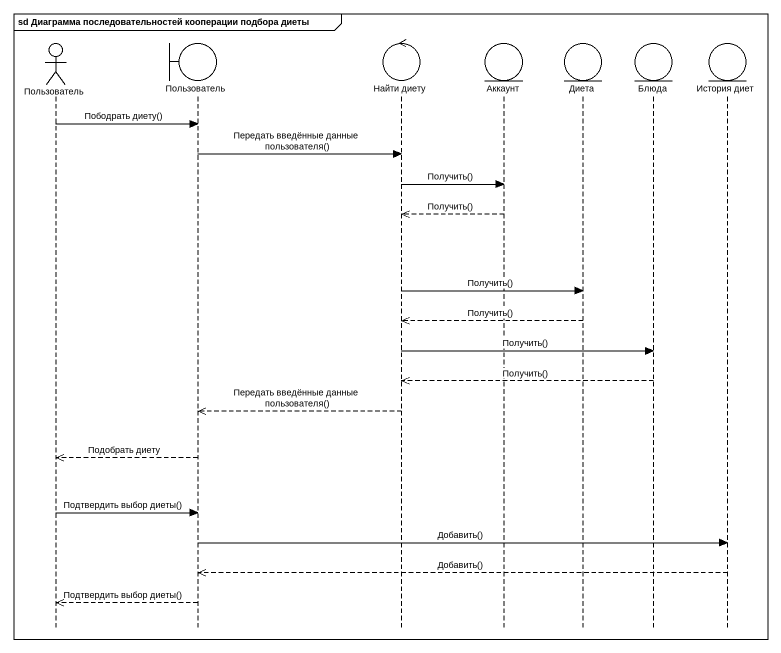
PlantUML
@startuml
mainframe sd Диаграмма последовательностей кооперации подбора диеты
hide footbox
actor Пользователь
boundary "Пользователь" as Пользователь_2
control "Найти диету" as Найти_диету
entity Аккаунт
entity Диета
entity Блюда
entity "История диет" as История_диет

Пользователь -> Пользователь_2 : Пободрать диету()
Пользователь_2 -> Найти_диету : Передать введённые данные пользователя()
Найти_диету -> Аккаунт : Получить()
Аккаунт -->> Найти_диету : Получить()
Найти_диету -> Диета : Получить()
Диета -->> Найти_диету : Получить()
Найти_диету -> Блюда : Получить()
Блюда -->> Найти_диету : Получить()
Найти_диету -->> Пользователь_2 : Передать введённые данные пользователя()
Пользователь_2 -->> Пользователь : Подобрать диету
Пользователь -> Пользователь_2 : Подтвердить выбор диеты()
Пользователь_2 -> История_диет : Добавить()
История_диет -->> Пользователь_2 : Добавить()
Пользователь_2 -->> Пользователь : Подтвердить выбор диеты()
@enduml
